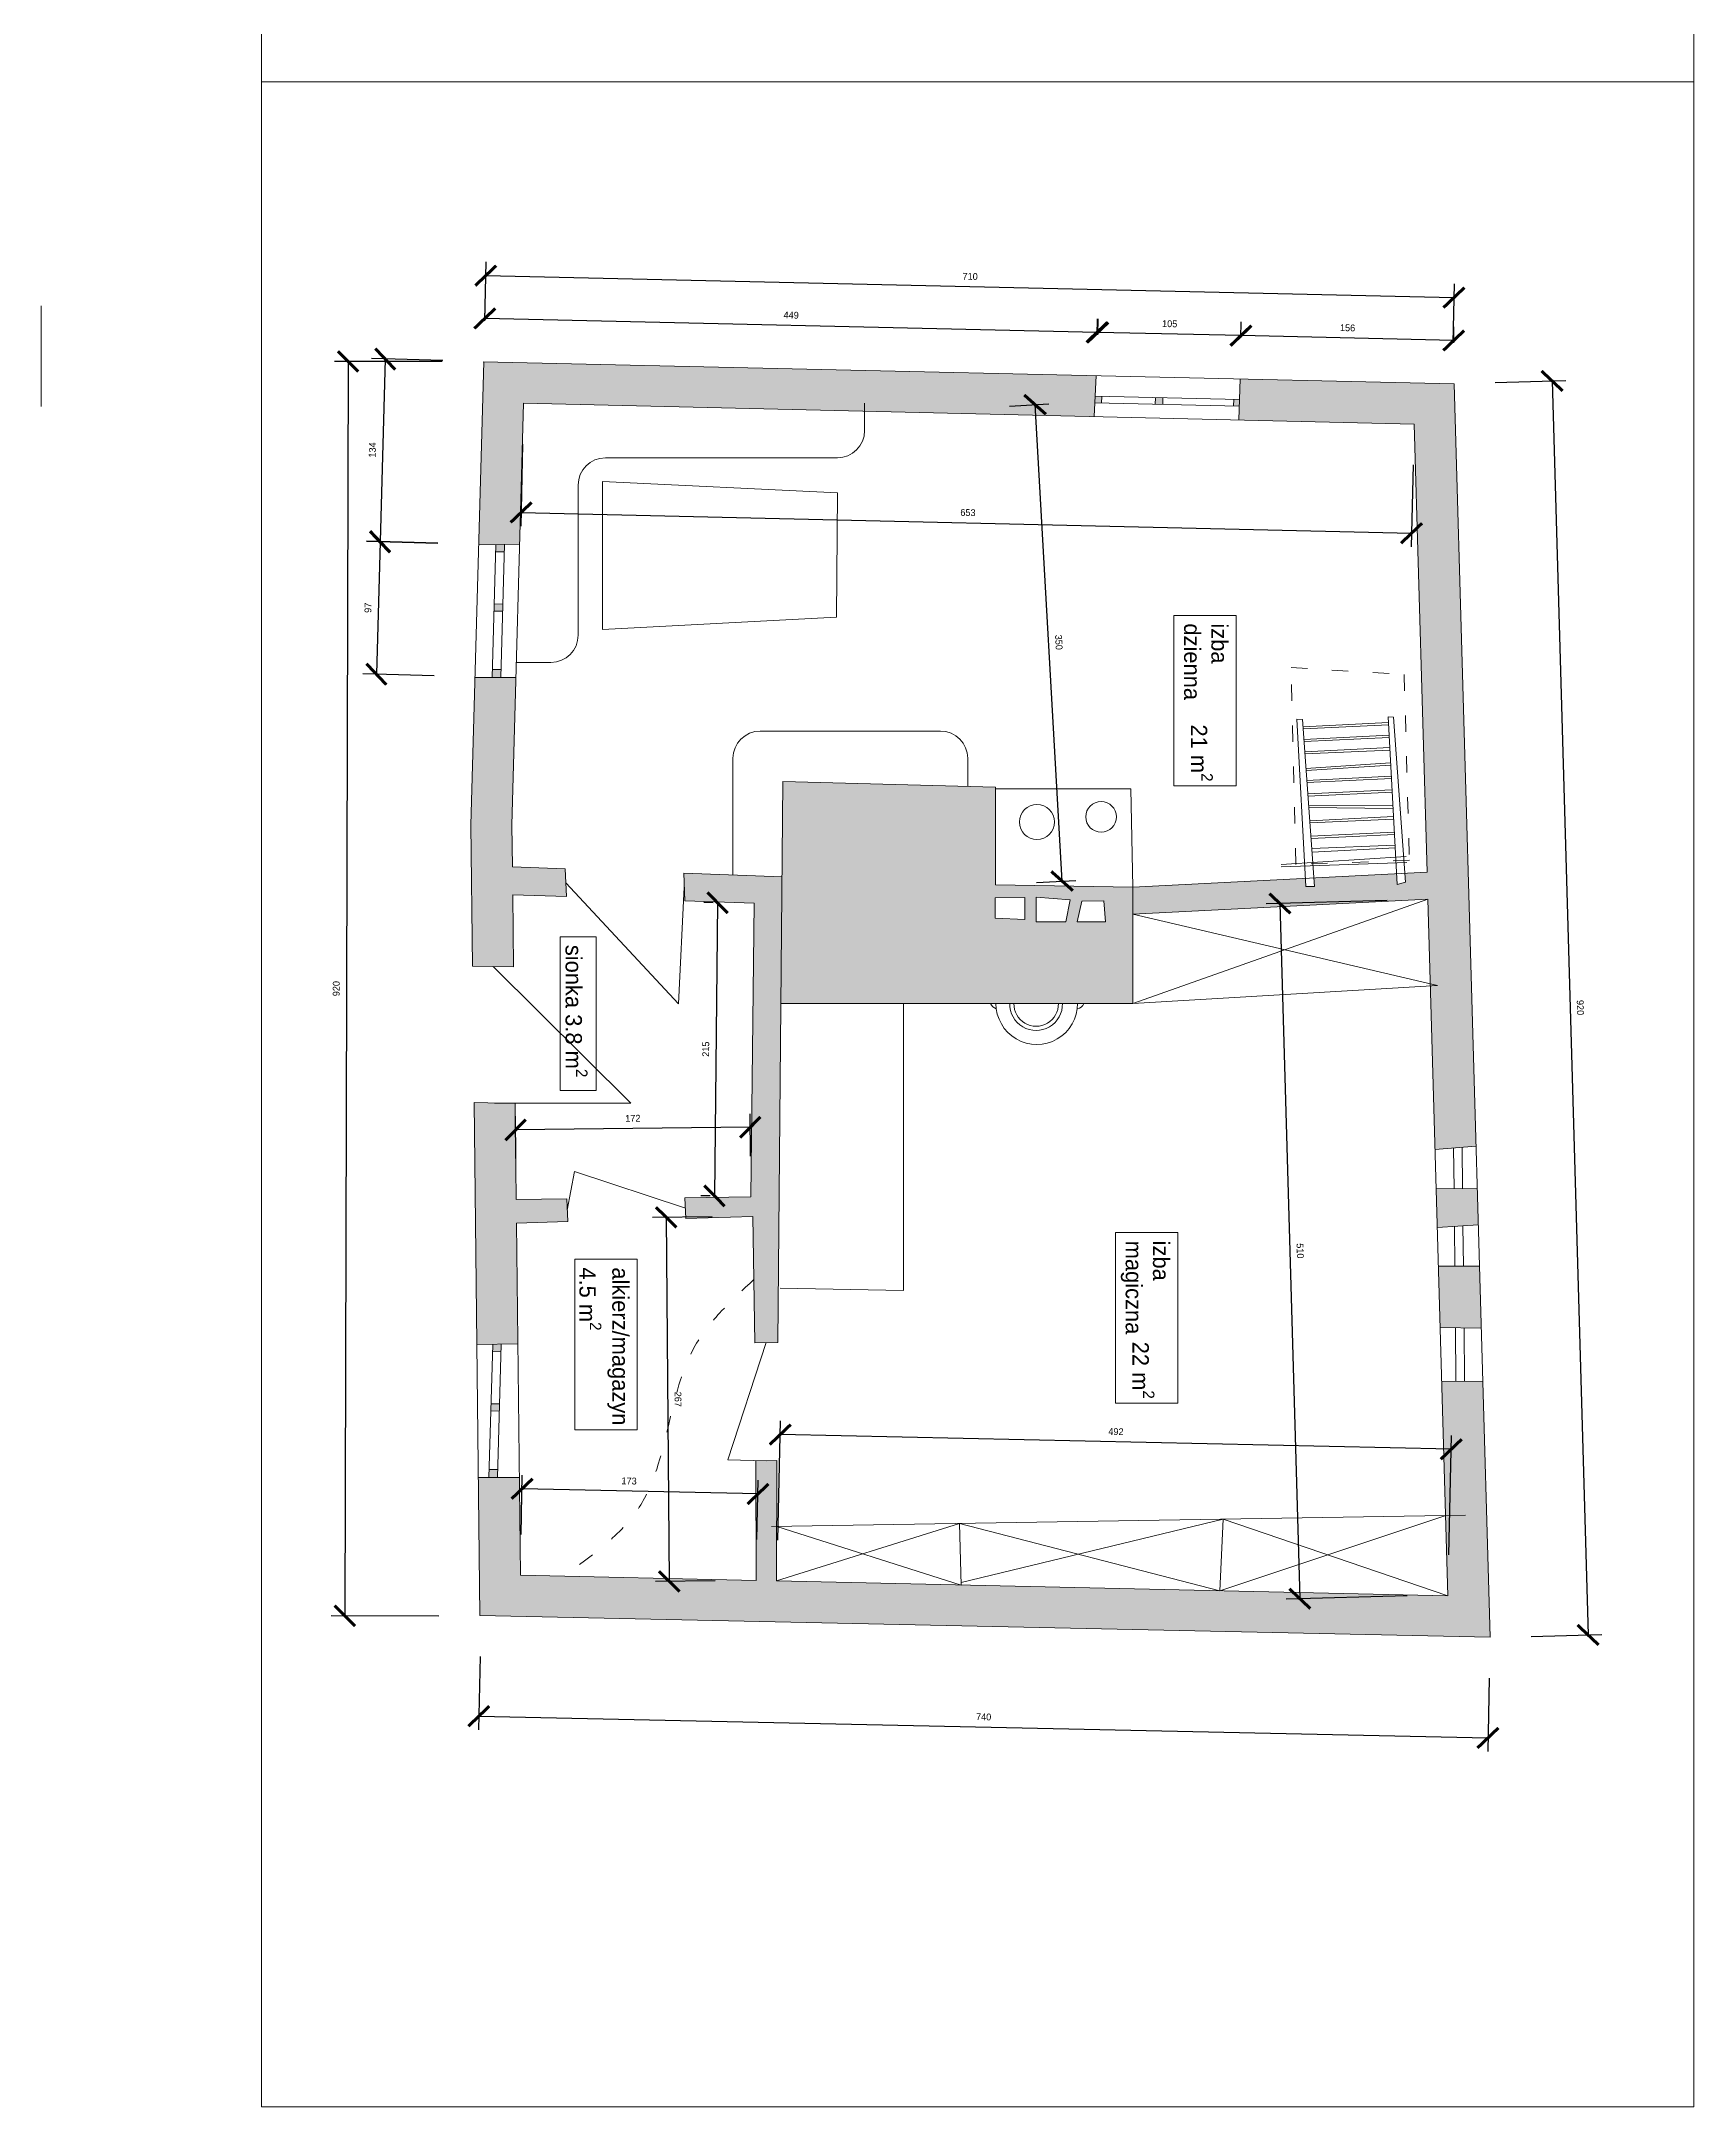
# Model space of a CAD drawing. Header units: centimetres. Extents: x 2280 to 32242, y -4577 to 2534.
# Drawn here: x 21777 to 22989, y -2079 to -564 of the extents above; entities that cross this region are included whole.
import ezdxf

# ---------------------------------------------------------------- set-up
doc = ezdxf.new("R2010")
doc.units = ezdxf.units.CM
doc.linetypes.add('ACAD_ISO03W100', pattern=[30, 12, -18])
doc.layers.get('0').update_dxf_attribs({"lineweight": 15})
for name, color, linetype, lineweight in [('dim', 40, 'Continuous', 0), ('drzwi', 82, 'Continuous', 15), ('obiekty', 22, 'Continuous', 5), ('przerywana', 7, 'ACAD_ISO03W100', 0)]:
    doc.layers.add(name, color=color, linetype=linetype, lineweight=lineweight)
doc.styles.get("Standard").update_dxf_attribs({"font": 'cdm.shx'})
doc.dimstyles.new('mojje', dxfattribs={"dimtxt": 5, "dimasz": 15, "dimexe": 10, "dimexo": 30, "dimgap": 5, "dimtad": 1, "dimtxsty": 'Standard', "dimblk": 'ARCHTICK', "dimcen": 0, "dimadec": 0, "dimazin": 0, "dimtfac": 1, "dimtmove": 0, "dimatfit": 3, "dimldrblk": 'NONE', "dimfxl": 1, "dimarcsym": 2})

# ---------------------------------------------------------------- blocks, each defined once
blk = doc.blocks.new('_ArchTick')
at = {"color": 0, "linetype": 'ByBlock', "const_width": 0.15}
blk.add_lwpolyline([(-0.5, -0.5), (0.5, 0.5)], dxfattribs=at)
blk = doc.blocks.new('*D59')
at = {"layer": 'Defpoints', "color": 0, "transparency": 16777216}
for p in [(22099.8, -1718.4), (22839.6, -1734.3), (22838, -1808.1)]:
    blk.add_point(p, dxfattribs=at)
at = {"layer": 'dim', "color": 0, "lineweight": -2, "transparency": 16777216}
for p, q in [((22099.1, -1748.4), (22098, -1802.2)), ((22838.9, -1764.3), (22837.8, -1818.1)), ((22098.2, -1792.2), (22838, -1808.1))]:
    blk.add_line(p, q, dxfattribs=at)
at = {"layer": 'dim', "color": 0, "lineweight": -2, "transparency": 16777216, "xscale": 15, "yscale": 15, "zscale": 15}
for p, rotation in [((22098.2, -1792.2), 178.770323792734), ((22838, -1808.1), 358.770323792734)]:
    blk.add_blockref('_ArchTick', p, dxfattribs=dict(at, rotation=rotation))
at = {"layer": 'dim', "color": 0, "transparency": 16777216, "insert": (22468.3, -1792.7), "char_height": 5, "attachment_point": 5, "rotation": 358.7703}
blk.add_mtext('740', dxfattribs=at)
blk = doc.blocks.new('_None')
blk = doc.blocks.new('*D60')
at = {"layer": 'Defpoints', "color": 0, "transparency": 16777216}
for p in [(22813.2, -815), (22839.6, -1734.6), (22911.4, -1732.6)]:
    blk.add_point(p, dxfattribs=at)
at = {"layer": 'dim', "color": 0, "lineweight": -2, "transparency": 16777216}
for p, q in [((22843.2, -814.1), (22895, -812.6)), ((22885, -812.9), (22911.4, -1732.6)), ((22869.6, -1733.8), (22921.4, -1732.3))]:
    blk.add_line(p, q, dxfattribs=at)
at = {"layer": 'dim', "color": 0, "lineweight": -2, "transparency": 16777216, "xscale": 15, "yscale": 15, "zscale": 15}
for p, rotation in [((22885, -812.9), 91.64641801373058), ((22911.4, -1732.6), 271.6464180137306)]:
    blk.add_blockref('_ArchTick', p, dxfattribs=dict(at, rotation=rotation))
at = {"layer": 'dim', "color": 0, "transparency": 16777216, "insert": (22905.7, -1272.5), "char_height": 5, "attachment_point": 5, "rotation": 271.6464}
blk.add_mtext('920', dxfattribs=at)
blk = doc.blocks.new('*D61')
at = {"layer": 'Defpoints', "color": 0, "transparency": 16777216}
for p in [(22813.1, -751.8), (22101.9, -798.9), (22811.7, -815)]:
    blk.add_point(p, dxfattribs=at)
at = {"layer": 'dim', "color": 0, "lineweight": -2, "transparency": 16777216}
for p, q in [((22102.6, -768.9), (22103.5, -725.7)), ((22103.3, -735.7), (22813.1, -751.8)), ((22812.4, -785), (22813.4, -741.8))]:
    blk.add_line(p, q, dxfattribs=at)
at = {"layer": 'dim', "color": 0, "lineweight": -2, "transparency": 16777216, "xscale": 15, "yscale": 15, "zscale": 15}
for p, rotation in [((22103.3, -735.7), 178.7009616615441), ((22813.1, -751.8), 358.7009616615441)]:
    blk.add_blockref('_ArchTick', p, dxfattribs=dict(at, rotation=rotation))
at = {"layer": 'dim', "color": 0, "transparency": 16777216, "insert": (22458.4, -736.3), "char_height": 5, "attachment_point": 5, "rotation": 358.701}
blk.add_mtext('710', dxfattribs=at)
blk = doc.blocks.new('*D62')
at = {"layer": 'Defpoints', "color": 0, "transparency": 16777216}
for p in [(22101.4, -798.9), (22000, -1718.6), (22099, -1718.9)]:
    blk.add_point(p, dxfattribs=at)
at = {"layer": 'dim', "color": 0, "lineweight": -2, "transparency": 16777216}
for p, q in [((22071.4, -798.8), (21992.4, -798.6)), ((22002.4, -798.6), (22000, -1718.6)), ((22069, -1718.8), (21990, -1718.6))]:
    blk.add_line(p, q, dxfattribs=at)
at = {"layer": 'dim', "color": 0, "lineweight": -2, "transparency": 16777216, "xscale": 15, "yscale": 15, "zscale": 15}
for p, rotation in [((22002.4, -798.6), 89.84894924486802), ((22000, -1718.6), 269.8489492448681)]:
    blk.add_blockref('_ArchTick', p, dxfattribs=dict(at, rotation=rotation))
at = {"layer": 'dim', "color": 0, "transparency": 16777216, "insert": (21993.7, -1258.6), "char_height": 5, "attachment_point": 5, "rotation": 89.8489}
blk.add_mtext('920', dxfattribs=at)
blk = doc.blocks.new('*D63')
at = {"layer": 'Defpoints', "color": 0, "transparency": 16777216}
for p in [(22101.9, -798.9), (22025.8, -930.8), (22098.2, -932.8)]:
    blk.add_point(p, dxfattribs=at)
at = {"layer": 'dim', "color": 0, "lineweight": -2, "transparency": 16777216}
for p, q in [((22071.9, -798), (22019.6, -796.6)), ((22029.6, -796.9), (22025.8, -930.8)), ((22068.2, -932), (22015.8, -930.5))]:
    blk.add_line(p, q, dxfattribs=at)
at = {"layer": 'dim', "color": 0, "lineweight": -2, "transparency": 16777216, "xscale": 15, "yscale": 15, "zscale": 15}
for p, rotation in [((22029.6, -796.9), 88.40983374009741), ((22025.8, -930.8), 268.4098337400974)]:
    blk.add_blockref('_ArchTick', p, dxfattribs=dict(at, rotation=rotation))
at = {"layer": 'dim', "color": 0, "transparency": 16777216, "insert": (22020.2, -863.6), "char_height": 5, "attachment_point": 5, "rotation": 88.4098}
blk.add_mtext('134', dxfattribs=at)
blk = doc.blocks.new('*D64')
at = {"layer": 'Defpoints', "color": 0, "transparency": 16777216}
for p in [(22098.2, -933), (22023.1, -1028), (22095.5, -1030)]:
    blk.add_point(p, dxfattribs=at)
at = {"layer": 'dim', "color": 0, "lineweight": -2, "transparency": 16777216}
for p, q in [((22068.2, -932.2), (22015.8, -930.8)), ((22025.8, -931), (22023.1, -1028)), ((22065.5, -1029.2), (22013.1, -1027.7))]:
    blk.add_line(p, q, dxfattribs=at)
at = {"layer": 'dim', "color": 0, "lineweight": -2, "transparency": 16777216, "xscale": 15, "yscale": 15, "zscale": 15}
for p, rotation in [((22025.8, -931), 88.40983374009731), ((22023.1, -1028), 268.4098337400973)]:
    blk.add_blockref('_ArchTick', p, dxfattribs=dict(at, rotation=rotation))
at = {"layer": 'dim', "color": 0, "transparency": 16777216, "insert": (22017, -979.3), "char_height": 5, "attachment_point": 5, "rotation": 88.4098}
blk.add_mtext('97', dxfattribs=at)
blk = doc.blocks.new('*D58')
at = {"layer": 'Defpoints', "color": 0, "transparency": 16777216}
for p in [(22656.9, -779.7), (22656.2, -811.4), (22812.2, -815)]:
    blk.add_point(p, dxfattribs=at)
at = {"layer": 'dim', "color": 0, "lineweight": -2, "transparency": 16777216}
for p, q in [((22656.9, -781.4), (22657.2, -769.7)), ((22812.9, -783.3), (22656.9, -779.7)), ((22812.9, -785), (22813.1, -773.3))]:
    blk.add_line(p, q, dxfattribs=at)
at = {"layer": 'dim', "color": 0, "lineweight": -2, "transparency": 16777216, "xscale": 15, "yscale": 15, "zscale": 15}
for p, rotation in [((22656.9, -779.7), 178.693457423684), ((22812.9, -783.3), 358.693457423684)]:
    blk.add_blockref('_ArchTick', p, dxfattribs=dict(at, rotation=rotation))
at = {"layer": 'dim', "color": 0, "transparency": 16777216, "insert": (22735.1, -774), "char_height": 5, "attachment_point": 5, "rotation": 358.6935}
blk.add_mtext('156', dxfattribs=at)
blk = doc.blocks.new('*D65')
at = {"layer": 'Defpoints', "color": 0, "transparency": 16777216}
for p in [(22552, -777.3), (22551.3, -809.1), (22656.3, -811.4)]:
    blk.add_point(p, dxfattribs=at)
at = {"layer": 'dim', "color": 0, "lineweight": -2, "transparency": 16777216}
for p, q in [((22552, -779.1), (22552.2, -767.3)), ((22656.9, -781.4), (22657.2, -769.7)), ((22657, -779.7), (22552, -777.3))]:
    blk.add_line(p, q, dxfattribs=at)
at = {"layer": 'dim', "color": 0, "lineweight": -2, "transparency": 16777216, "xscale": 15, "yscale": 15, "zscale": 15}
for p, rotation in [((22552, -777.3), 178.7017786297392), ((22657, -779.7), 358.7017786297392)]:
    blk.add_blockref('_ArchTick', p, dxfattribs=dict(at, rotation=rotation))
at = {"layer": 'dim', "color": 0, "transparency": 16777216, "insert": (22604.7, -771), "char_height": 5, "attachment_point": 5, "rotation": 358.7018}
blk.add_mtext('105', dxfattribs=at)
blk = doc.blocks.new('*D66')
at = {"layer": 'Defpoints', "color": 0, "transparency": 16777216}
for p in [(22102.6, -767.1), (22101.8, -798.9), (22550.7, -809)]:
    blk.add_point(p, dxfattribs=at)
at = {"layer": 'dim', "color": 0, "lineweight": -2, "transparency": 16777216}
for p, q in [((22102.5, -768.9), (22102.8, -757.1)), ((22551.4, -777.3), (22102.6, -767.1)), ((22551.4, -779.1), (22551.7, -767.3))]:
    blk.add_line(p, q, dxfattribs=at)
at = {"layer": 'dim', "color": 0, "lineweight": -2, "transparency": 16777216, "xscale": 15, "yscale": 15, "zscale": 15}
for p, rotation in [((22102.6, -767.1), 178.7017786297391), ((22551.4, -777.3), 358.7017786297391)]:
    blk.add_blockref('_ArchTick', p, dxfattribs=dict(at, rotation=rotation))
at = {"layer": 'dim', "color": 0, "transparency": 16777216, "insert": (22327.2, -764.7), "char_height": 5, "attachment_point": 5, "rotation": 358.7018}
blk.add_mtext('449', dxfattribs=at)
blk = doc.blocks.new('*D67')
at = {"layer": 'Defpoints', "color": 0, "transparency": 16777216}
for p in [(22794, -1193.1), (22700.1, -1706), (22808.7, -1702.9)]:
    blk.add_point(p, dxfattribs=at)
at = {"layer": 'dim', "color": 0, "lineweight": -2, "transparency": 16777216}
for p, q in [((22764, -1194), (22675.5, -1196.5)), ((22685.5, -1196.2), (22700.1, -1706)), ((22778.7, -1703.8), (22690.1, -1706.3))]:
    blk.add_line(p, q, dxfattribs=at)
at = {"layer": 'dim', "color": 0, "lineweight": -2, "transparency": 16777216, "xscale": 15, "yscale": 15, "zscale": 15}
for p, rotation in [((22685.5, -1196.2), 91.64641801373014), ((22700.1, -1706), 271.6464180137301)]:
    blk.add_blockref('_ArchTick', p, dxfattribs=dict(at, rotation=rotation))
at = {"layer": 'dim', "color": 0, "transparency": 16777216, "insert": (22700.3, -1450.9), "char_height": 5, "attachment_point": 5, "rotation": 271.6464}
blk.add_mtext('510', dxfattribs=at)
blk = doc.blocks.new('*D68')
at = {"layer": 'Defpoints', "color": 0, "transparency": 16777216}
for p in [(22319.2, -1585.6), (22316.8, -1693), (22808.7, -1703.8)]:
    blk.add_point(p, dxfattribs=at)
at = {"layer": 'dim', "color": 0, "lineweight": -2, "transparency": 16777216}
for p, q in [((22317.5, -1663), (22319.4, -1575.6)), ((22811.1, -1596.4), (22319.2, -1585.6)), ((22809.4, -1673.8), (22811.3, -1586.4))]:
    blk.add_line(p, q, dxfattribs=at)
at = {"layer": 'dim', "color": 0, "lineweight": -2, "transparency": 16777216, "xscale": 15, "yscale": 15, "zscale": 15}
for p, rotation in [((22319.2, -1585.6), 178.7400585397028), ((22811.1, -1596.4), 358.7400585397028)]:
    blk.add_blockref('_ArchTick', p, dxfattribs=dict(at, rotation=rotation))
at = {"layer": 'dim', "color": 0, "transparency": 16777216, "insert": (22565.3, -1583.5), "char_height": 5, "attachment_point": 5, "rotation": 358.7401}
blk.add_mtext('492', dxfattribs=at)
blk = doc.blocks.new('*D69')
at = {"layer": 'Defpoints', "color": 0, "transparency": 16777216}
for p in [(22299.2, -1425.8), (22237.8, -1693.3), (22301.5, -1692.8)]:
    blk.add_point(p, dxfattribs=at)
at = {"layer": 'dim', "color": 0, "lineweight": -2, "transparency": 16777216}
for p, q in [((22269.2, -1426), (22225.6, -1426.4)), ((22235.6, -1426.3), (22237.8, -1693.3)), ((22271.5, -1693), (22227.8, -1693.4))]:
    blk.add_line(p, q, dxfattribs=at)
at = {"layer": 'dim', "color": 0, "lineweight": -2, "transparency": 16777216, "xscale": 15, "yscale": 15, "zscale": 15}
for p, rotation in [((22235.6, -1426.3), 90.48833459421634), ((22237.8, -1693.3), 270.4883345942164)]:
    blk.add_blockref('_ArchTick', p, dxfattribs=dict(at, rotation=rotation))
at = {"layer": 'dim', "color": 0, "transparency": 16777216, "insert": (22244.2, -1559.8), "char_height": 5, "attachment_point": 5, "rotation": 270.4883}
blk.add_mtext('267', dxfattribs=at)
blk = doc.blocks.new('*D70')
at = {"layer": 'Defpoints', "color": 0, "transparency": 16777216}
for p in [(22129.9, -1625.4), (22128.5, -1688.9), (22301.5, -1692.7)]:
    blk.add_point(p, dxfattribs=at)
at = {"layer": 'dim', "color": 0, "lineweight": -2, "transparency": 16777216}
for p, q in [((22129.2, -1658.9), (22130.1, -1615.4)), ((22302.1, -1662.7), (22303.1, -1619.2)), ((22302.9, -1629.2), (22129.9, -1625.4))]:
    blk.add_line(p, q, dxfattribs=at)
at = {"layer": 'dim', "color": 0, "lineweight": -2, "transparency": 16777216, "xscale": 15, "yscale": 15, "zscale": 15}
for p, rotation in [((22129.9, -1625.4), 178.740058539702), ((22302.9, -1629.2), 358.740058539702)]:
    blk.add_blockref('_ArchTick', p, dxfattribs=dict(at, rotation=rotation))
at = {"layer": 'dim', "color": 0, "transparency": 16777216, "insert": (22208.4, -1619.7), "char_height": 5, "attachment_point": 5, "rotation": 358.7401}
blk.add_mtext('173', dxfattribs=at)
blk = doc.blocks.new('*D71')
at = {"layer": 'Defpoints', "color": 0, "transparency": 16777216}
for p in [(22300, -1195.9), (22271, -1410.6), (22297.7, -1410.9)]:
    blk.add_point(p, dxfattribs=at)
at = {"layer": 'dim', "color": 0, "lineweight": -2, "transparency": 16777216}
for p, q in [((22270, -1195.6), (22263.2, -1195.5)), ((22273.2, -1195.6), (22271, -1410.6)), ((22267.7, -1410.6), (22261, -1410.5))]:
    blk.add_line(p, q, dxfattribs=at)
at = {"layer": 'dim', "color": 0, "lineweight": -2, "transparency": 16777216, "xscale": 15, "yscale": 15, "zscale": 15}
for p, rotation in [((22273.2, -1195.6), 89.4040303090683), ((22271, -1410.6), 269.4040303090683)]:
    blk.add_blockref('_ArchTick', p, dxfattribs=dict(at, rotation=rotation))
at = {"layer": 'dim', "color": 0, "transparency": 16777216, "insert": (22264.6, -1303), "char_height": 5, "attachment_point": 5, "rotation": 89.404}
blk.add_mtext('215', dxfattribs=at)
blk = doc.blocks.new('*D72')
at = {"layer": 'Defpoints', "color": 0, "transparency": 16777216}
for p in [(22125.2, -1362.2), (22125.7, -1413.3), (22297.7, -1411.4)]:
    blk.add_point(p, dxfattribs=at)
at = {"layer": 'dim', "color": 0, "lineweight": -2, "transparency": 16777216}
for p, q in [((22125.4, -1383.3), (22125.1, -1352.2)), ((22297.2, -1360.3), (22125.2, -1362.2)), ((22297.4, -1381.4), (22297.1, -1350.3))]:
    blk.add_line(p, q, dxfattribs=at)
at = {"layer": 'dim', "color": 0, "lineweight": -2, "transparency": 16777216, "xscale": 15, "yscale": 15, "zscale": 15}
for p, rotation in [((22125.2, -1362.2), 180.6201322677377), ((22297.2, -1360.3), 0.6201322677377075)]:
    blk.add_blockref('_ArchTick', p, dxfattribs=dict(at, rotation=rotation))
at = {"layer": 'dim', "color": 0, "transparency": 16777216, "insert": (22211.1, -1353.7), "char_height": 5, "attachment_point": 5, "rotation": 0.6201}
blk.add_mtext('172', dxfattribs=at)
blk = doc.blocks.new('*D73')
at = {"layer": 'Defpoints', "color": 0, "transparency": 16777216}
for p in [(22131, -829.3), (22783.9, -844.5), (22782, -924.6)]:
    blk.add_point(p, dxfattribs=at)
at = {"layer": 'dim', "color": 0, "lineweight": -2, "transparency": 16777216}
for p, q in [((22130.3, -859.3), (22128.9, -919.4)), ((22783.2, -874.5), (22781.8, -934.6)), ((22129.2, -909.4), (22782, -924.6))]:
    blk.add_line(p, q, dxfattribs=at)
at = {"layer": 'dim', "color": 0, "lineweight": -2, "transparency": 16777216, "xscale": 15, "yscale": 15, "zscale": 15}
for p, rotation in [((22129.2, -909.4), 178.6671398141225), ((22782, -924.6), 358.6671398141224)]:
    blk.add_blockref('_ArchTick', p, dxfattribs=dict(at, rotation=rotation))
at = {"layer": 'dim', "color": 0, "transparency": 16777216, "insert": (22456.8, -909.5), "char_height": 5, "attachment_point": 5, "rotation": 358.6671}
blk.add_mtext('653', dxfattribs=at)
blk = doc.blocks.new('*D74')
at = {"layer": 'Defpoints', "color": 0, "transparency": 16777216}
for p in [(22457.3, -833.1), (22506, -830.3), (22477.1, -1182.5)]:
    blk.add_point(p, dxfattribs=at)
at = {"layer": 'dim', "color": 0, "lineweight": -2, "transparency": 16777216}
for p, q in [((22487.3, -831.4), (22516, -829.7)), ((22525.8, -1179.7), (22506, -830.3)), ((22507, -1180.8), (22535.8, -1179.2))]:
    blk.add_line(p, q, dxfattribs=at)
at = {"layer": 'dim', "color": 0, "lineweight": -2, "transparency": 16777216, "xscale": 15, "yscale": 15, "zscale": 15}
for p, rotation in [((22506, -830.3), 93.241028192498), ((22525.8, -1179.7), 273.241028192498)]:
    blk.add_blockref('_ArchTick', p, dxfattribs=dict(at, rotation=rotation))
at = {"layer": 'dim', "color": 0, "transparency": 16777216, "insert": (22523.4, -1004.6), "char_height": 5, "attachment_point": 5, "rotation": 273.241}
blk.add_mtext('350', dxfattribs=at)

msp = doc.modelspace()

# ---------------------------------------------------------------- hatches: boundary and pattern name
h = msp.add_hatch(color=256)
h.dxf.hatch_style = 1
h.paths.add_polyline_path([(22128.176, -932.601), (22131.043, -829.341), (22549.424, -839.076), (22550.729, -809.047), (22101.877, -798.875), (22098.152, -933.05)])
h.paths.add_polyline_path([(22123.63, -1242.71), (22123.032, -1189.782), (22162.444, -1191.141), (22161.592, -1170.808), (22122.802, -1169.371), (22122.455, -1138.699), (22125.46, -1030.444), (22095.449, -1030.444), (22092.45, -1138.453), (22093.622, -1242.168)])
h.paths.add_polyline_path([(22317.386, -1518.094), (22320.381, -1176.694), (22248.436, -1174.027), (22249.279, -1194.135), (22299.979, -1195.883), (22297.737, -1411.411), (22249.355, -1411.935), (22249.991, -1427.119), (22299.2, -1425.784), (22300.511, -1518.29)])
h.paths.add_polyline_path([(22126.755, -1519.193), (22125.753, -1430.489), (22163.381, -1429.469), (22162.685, -1412.873), (22125.558, -1413.275), (22124.761, -1342.747), (22094.753, -1342.205), (22096.759, -1519.641)])
h.paths.add_polyline_path([(22839.593, -1734.298), (22834.193, -1546.442), (22804.187, -1546.651), (22808.704, -1703.823), (22316.468, -1692.997), (22316.686, -1604.741), (22301.249, -1604.92), (22301.474, -1692.668), (22128.673, -1688.867), (22127.861, -1617.031), (22097.859, -1617.031), (22099.005, -1718.418)])
h.paths.add_polyline_path([(22829.241, -1374.15), (22813.169, -814.995), (22656.254, -811.439), (22655.3, -841.539), (22784.006, -844.534), (22793.45, -1173.107), (22777.108, -1173.94), (22777.593, -1180.616), (22771.383, -1182.167), (22770.957, -1174.253), (22710.364, -1177.342), (22710.823, -1183.743), (22704.613, -1183.743), (22704.285, -1177.652), (22577.59, -1184.11), (22577.59, -1204.084), (22794.025, -1193.104), (22799.299, -1376.596)])
h.paths.add_polyline_path([(22830.896, -1431.73), (22830.133, -1405.192), (22800.131, -1405.533), (22800.94, -1433.685)])
h.paths.add_polyline_path([(22833.076, -1507.572), (22831.772, -1462.194), (22801.759, -1462.194), (22803.047, -1507.005)])
h = msp.add_hatch(color=256)
h.dxf.hatch_style = 1
h.paths.add_polyline_path([(22409.654, -1269.466), (22577.59, -1269.466), (22577.59, -1184.11), (22477.093, -1182.503), (22477.093, -1110.75), (22320.994, -1106.755), (22319.567, -1269.466)])
h.paths.add_polyline_path([(22476.638, -1192.074), (22498.534, -1191.77), (22498.534, -1207.9), (22476.638, -1206.987)], flags=16)
h.paths.add_polyline_path([(22506.745, -1191.465), (22531.683, -1193.596), (22528.641, -1209.727), (22506.745, -1209.727)], flags=16)
h.paths.add_polyline_path([(22536.853, -1209.727), (22540.198, -1194.509), (22556.316, -1194.205), (22557.532, -1209.727)], flags=16)
h.paths.add_polyline_path([(22655.618, -831.485), (22655.777, -826.489), (22651.633, -826.394), (22651.416, -831.39)])
h.paths.add_polyline_path([(22599.556, -830.218), (22599.774, -825.203), (22594.372, -825.079), (22594.154, -830.096)])
h.paths.add_polyline_path([(22554.611, -829.203), (22554.83, -824.171), (22550.076, -824.061), (22549.858, -829.095)])
h.paths.add_polyline_path([(22116.848, -938.218), (22116.999, -932.768), (22110.717, -932.862), (22110.565, -938.312)])
h.paths.add_polyline_path([(22115.641, -981.697), (22115.786, -976.47), (22109.503, -976.563), (22109.358, -981.791)])
h.paths.add_polyline_path([(22114.287, -1030.444), (22114.451, -1024.564), (22108.168, -1024.658), (22108.008, -1030.444)])
h.paths.add_polyline_path([(22114.495, -1524.824), (22114.646, -1519.374), (22108.364, -1519.468), (22108.213, -1524.918)])
h.paths.add_polyline_path([(22113.288, -1568.303), (22113.433, -1563.076), (22107.151, -1563.169), (22107.006, -1568.397)])
h.paths.add_polyline_path([(22111.935, -1617.031), (22112.098, -1611.17), (22105.816, -1611.264), (22105.656, -1617.031)])

# ---------------------------------------------------------------- linework, layer by layer
for p, q in [((22550.729, -809.047), (22549.424, -839.076)), ((22656.254, -811.439), (22655.3, -841.539)), ((22128.176, -932.601), (22098.152, -933.05)), ((22125.46, -1030.444), (22095.449, -1030.444)), ((22320.994, -1106.755), (22317.386, -1518.094)), ((22320.994, -1106.755), (22477.093, -1110.75)), ((22477.093, -1110.75), (22477.093, -1182.503)), ((22122.802, -1169.371), (22161.592, -1170.808)), ((22248.436, -1174.027), (22320.642, -1176.704)), ((22771.383, -1182.167), (22777.593, -1180.616)), ((22162.444, -1191.141), (22123.032, -1189.782)), ((22299.979, -1195.883), (22249.279, -1194.135)), ((22297.737, -1411.411), (22299.979, -1195.883)), ((22476.638, -1192.074), (22498.534, -1191.77)), ((22476.638, -1206.987), (22476.638, -1192.074)), ((22477.093, -1182.503), (22577.59, -1184.11)), ((22498.534, -1191.77), (22498.534, -1207.9)), ((22531.683, -1193.596), (22506.745, -1191.465)), ((22506.745, -1191.465), (22506.745, -1209.727)), ((22528.641, -1209.727), (22531.683, -1193.596)), ((22540.198, -1194.509), (22536.853, -1209.727)), ((22556.316, -1194.205), (22540.198, -1194.509)), ((22557.532, -1209.727), (22556.316, -1194.205)), ((22577.59, -1184.11), (22577.59, -1269.466)), ((22577.59, -1204.084), (22794.025, -1193.104)), ((22704.613, -1183.743), (22710.823, -1183.743)), ((22498.534, -1207.9), (22476.638, -1206.987)), ((22506.745, -1209.727), (22528.641, -1209.727)), ((22536.853, -1209.727), (22557.532, -1209.727)), ((22409.654, -1269.466), (22319.752, -1269.466)), ((22577.59, -1269.466), (22409.654, -1269.466)), ((22829.241, -1374.15), (22799.299, -1376.596)), ((22830.133, -1405.192), (22800.131, -1405.533)), ((22125.558, -1413.275), (22162.685, -1412.873)), ((22125.753, -1430.489), (22163.381, -1429.469)), ((22249.991, -1427.119), (22299.2, -1425.784)), ((22299.2, -1425.784), (22300.511, -1518.29)), ((22830.896, -1431.73), (22800.94, -1433.685)), ((22831.772, -1462.194), (22801.759, -1462.194)), ((22833.076, -1507.572), (22803.047, -1507.005)), ((22126.755, -1519.193), (22096.759, -1519.641)), ((22834.193, -1546.442), (22804.187, -1546.651)), ((22301.249, -1604.92), (22301.474, -1692.668)), ((22316.686, -1604.741), (22316.468, -1692.997)), ((22127.861, -1617.031), (22097.859, -1617.031))]:
    msp.add_line(p, q)
for points in [[(22162.444, -1191.141), (22161.592, -1170.808)], [(22248.436, -1174.027), (22249.279, -1194.135)], [(22123.032, -1189.782), (22123.63, -1242.71)], [(22093.622, -1242.168), (22123.63, -1242.71)], [(22124.761, -1342.747), (22094.753, -1342.205)], [(22124.761, -1342.747), (22125.558, -1413.275)], [(22163.381, -1429.469), (22162.685, -1412.873)], [(22300.511, -1518.29), (22317.386, -1518.094)], [(22316.686, -1604.741), (22301.249, -1604.92)]]:
    msp.add_lwpolyline(points)
at = {"layer": 'dim'}
for p, q in [((22577.59, -1269.466), (22794.025, -1193.104)), ((22800.978, -1256.286), (22577.59, -1204.084)), ((22577.59, -1269.466), (22800.978, -1256.286))]:
    msp.add_line(p, q, dxfattribs=at)
for points in [[(22653.5, -984.844), (22653.5, -1109.966), (22607.824, -1109.966), (22607.824, -984.844)], [(22184.138, -1220.568), (22184.138, -1333.263), (22157.872, -1333.263), (22157.872, -1220.568)], [(22610.678, -1437.541), (22610.678, -1562.663), (22565.002, -1562.663), (22565.002, -1437.541)], [(22214.304, -1457.102), (22214.304, -1582.224), (22168.629, -1582.224), (22168.629, -1457.102)]]:
    msp.add_lwpolyline(points, close=True, dxfattribs=at)
at = {"layer": 'drzwi'}
for p, q in [((22655.618, -831.485), (22549.858, -829.095)), ((22655.777, -826.489), (22550.076, -824.061)), ((22554.83, -824.171), (22554.611, -829.203)), ((22594.372, -825.079), (22594.154, -830.096)), ((22599.774, -825.203), (22599.556, -830.218)), ((22651.633, -826.394), (22651.416, -831.39)), ((22116.848, -938.218), (22110.565, -938.312)), ((22115.641, -981.697), (22109.358, -981.791)), ((22115.786, -976.47), (22109.503, -976.563)), ((22114.451, -1024.564), (22108.168, -1024.658)), ((22244.519, -1269.699), (22162.018, -1180.975)), ((22248.857, -1184.081), (22244.519, -1269.699)), ((22209.654, -1342.476), (22108.626, -1242.439)), ((22109.757, -1342.476), (22209.654, -1342.476)), ((22168.313, -1392.82), (22163.033, -1421.171)), ((22249.673, -1419.527), (22168.313, -1392.82)), ((22249.355, -1411.935), (22297.737, -1411.411)), ((22114.495, -1524.824), (22108.213, -1524.918)), ((22308.949, -1518.192), (22280.822, -1604.071)), ((22113.288, -1568.303), (22107.006, -1568.397)), ((22113.433, -1563.076), (22107.151, -1563.169)), ((22280.822, -1604.071), (22308.968, -1604.83)), ((22112.098, -1611.17), (22105.816, -1611.264))]:
    msp.add_line(p, q, dxfattribs=at)
for points in [[(22988.824, 891.442), (22988.824, -593.558), (21938.824, -593.558), (21938.824, 891.442)], [(22988.824, -593.558), (22988.824, -2078.558), (21938.824, -2078.558), (21938.824, -593.558)]]:
    msp.add_lwpolyline(points, close=True, dxfattribs=at)
for points in [[(22110.717, -932.862), (22108.008, -1030.444)], [(22116.999, -932.768), (22114.287, -1030.444)], [(22812.832, -1375.49), (22813.138, -1405.385)], [(22819.104, -1374.978), (22819.414, -1405.313)], [(22249.355, -1411.935), (22249.991, -1427.119)], [(22813.418, -1432.871), (22813.718, -1462.194)], [(22819.692, -1432.462), (22819.996, -1462.194)], [(22814.178, -1507.215), (22814.581, -1546.578)], [(22820.457, -1507.334), (22820.858, -1546.535)], [(22108.364, -1519.468), (22105.656, -1617.031)], [(22114.646, -1519.374), (22111.935, -1617.031)]]:
    msp.add_lwpolyline(points, dxfattribs=at)
at = {"layer": 'obiekty'}
for p, q in [((21777.478, -757.864), (21777.478, -831.788)), ((22381.043, -829.341), (22381.043, -849.341)), ((22361.043, -869.341), (22191.043, -869.341)), ((22171.043, -889.341), (22171.043, -999.341)), ((22361.126, -894.882), (22188.922, -886.711)), ((22188.922, -886.711), (22188.922, -995.165)), ((22360.383, -986.251), (22361.126, -894.882)), ((22188.922, -995.165), (22360.383, -986.251)), ((22151.043, -1019.341), (22125.46, -1019.341)), ((22768.797, -1059.567), (22764.767, -1059.291)), ((22764.767, -1059.291), (22771.383, -1182.167)), ((22777.593, -1180.616), (22768.797, -1059.567)), ((22304.539, -1069.699), (22436.646, -1069.699)), ((22702.027, -1061.143), (22697.997, -1060.867)), ((22697.997, -1060.867), (22704.613, -1183.743)), ((22710.823, -1183.743), (22702.027, -1061.143)), ((22764.992, -1063.469), (22702.417, -1066.585)), ((22702.528, -1068.13), (22765.089, -1065.256)), ((22765.49, -1072.72), (22703.08, -1075.827)), ((22703.191, -1077.377), (22765.587, -1074.51)), ((22284.539, -1175.365), (22284.539, -1089.699)), ((22456.646, -1089.699), (22456.646, -1110.227)), ((22765.981, -1081.839), (22703.734, -1084.938)), ((22703.845, -1086.486), (22766.078, -1083.627)), ((22766.578, -1092.928), (22704.605, -1097.085)), ((22704.717, -1098.636), (22766.675, -1094.719)), ((22767.109, -1102.788), (22705.236, -1105.869)), ((22705.347, -1107.424), (22767.206, -1104.582)), ((22576.173, -1111.962), (22477.093, -1111.962)), ((22577.59, -1184.11), (22576.173, -1111.962)), ((22767.645, -1112.733), (22705.949, -1115.805)), ((22706.06, -1117.357), (22767.741, -1114.524)), ((22768.286, -1124.654), (22706.551, -1124.205)), ((22706.663, -1125.764), (22768.383, -1126.45)), ((22768.708, -1132.484), (22707.364, -1135.538)), ((22707.476, -1137.096), (22768.805, -1134.278)), ((22769.319, -1143.84), (22708.179, -1146.884)), ((22708.29, -1148.439), (22769.416, -1145.631)), ((22778.013, -1161.657), (22686.294, -1167.684)), ((22686.469, -1169.204), (22778.519, -1166.09)), ((22769.835, -1153.423), (22708.828, -1155.932)), ((22709.022, -1158.633), (22769.945, -1155.453)), ((22577.59, -1184.11), (22793.45, -1173.107)), ((22409.654, -1269.466), (22409.654, -1480.009)), ((22409.654, -1480.009), (22319.19, -1478.164)), ((22312.819, -1653.164), (22821.635, -1644.812)), ((22450.661, -1650.902), (22316.468, -1692.997)), ((22450.661, -1650.902), (22451.831, -1695.975)), ((22450.661, -1650.902), (22641.497, -1700.146)), ((22644.001, -1647.728), (22451.785, -1694.203)), ((22807.015, -1645.052), (22641.497, -1700.146)), ((22644.001, -1647.728), (22641.497, -1700.146)), ((22808.704, -1703.823), (22644.001, -1647.728)), ((22316.577, -1653.103), (22451.831, -1695.975))]:
    msp.add_line(p, q, dxfattribs=at)
for points in [[(22101.877, -798.865), (22092.45, -1138.453), (22093.622, -1242.168)], [(22094.753, -1342.205), (22099.005, -1718.418), (22839.593, -1734.298), (22813.169, -814.995), (22101.43, -798.865)], [(22793.45, -1173.107), (22784.006, -844.534), (22131.043, -829.341), (22122.455, -1138.699), (22122.802, -1169.371)], [(22316.468, -1692.997), (22808.704, -1703.823), (22794.025, -1193.104)], [(22125.753, -1430.489), (22128.673, -1688.867), (22301.474, -1692.668)]]:
    msp.add_lwpolyline(points, dxfattribs=at)
for centre, radius in [((22507.332, -1136.361), 12.847), ((22554.401, -1132.614), 11.241)]:
    msp.add_circle(centre, radius, dxfattribs=at)
for centre, radius, start, end in [((22361.043, -849.341), 20, 270, 0), ((22191.043, -889.341), 20, 90, 180), ((22151.043, -999.341), 20, 270, 0), ((22304.539, -1089.699), 20, 90, 180), ((22436.646, -1089.699), 20, 0, 90), ((22479.269, -1267.119), 6.448, 201.345553, 254.705254), ((22507.237, -1269.684), 29.893, 179.583237, 0.416763), ((22506.775, -1269.959), 19.29, 178.536198, 1.463802), ((22506.775, -1269.959), 16.29, 178.266539, 1.733461), ((22535.722, -1267.119), 6.448, 280.433563, 338.654447)]:
    msp.add_arc(centre, radius, start, end, dxfattribs=at)
at = {"layer": 'przerywana'}
msp.add_lwpolyline([(22776.59, -1028.187), (22780.451, -1164.399), (22697.202, -1167.594), (22693.661, -1023.166)], close=True, dxfattribs=at)
msp.add_spline([(22299.855, -1472.037), (22256.889, -1520.405), (22215.879, -1638.797), (22159.721, -1689.55)], degree=3, dxfattribs=at)

# ---------------------------------------------------------------- texts
at = {"layer": 'dim', "char_height": 12, "attachment_point": 1, "rotation": 270}
for s, width, insert in [('{\\Fcdm_nc|c238;izba dzienna}', 84.70263, (22647.236, -990.747)), ('\\A1;{\\Fcdm_nc|c238;21 m\\H0.7x;\\S2^ ;}', 84.70263, (22636.295, -1064.836)), ('\\A1;{\\Fcdm_nc|c238;sionka 3.8 m\\H0.7x;\\S2^ ;}', 118.74812, (22177.874, -1226.471)), ('{\\Fcdm_nc|c238;izba magiczna}', 84.70263, (22604.413, -1443.444)), ('\\A1;{\\Fcdm_nc|c238;alkierz/magazyn\\P4.5 m\\H0.7x;\\S2^ ;}', 84.70263, (22208.04, -1463.005)), ('\\A1;{\\Fcdm_nc|c238;22 m\\H0.7x;\\S2^ ;}', 84.70263, (22593.473, -1517.533))]:
    msp.add_mtext_dynamic_manual_height_columns(s, width=width, gutter_width=12.5, heights=[0], dxfattribs=dict(at, insert=insert))

# ---------------------------------------------------------------- dimensions: what is measured, and where the dimension line sits
at = {"layer": 'dim'}
for p1, p2, distance, picture, middle in [((22101.877, -798.865), (22811.695, -814.961), 63.16, '*D61', (22458.388, -736.271)), ((22550.729, -809.047), (22101.844, -798.875), -31.749, '*D66', (22327.175, -764.722)), ((22656.254, -811.439), (22551.281, -809.06), -31.749, '*D65', (22604.657, -771.01)), ((22812.169, -814.995), (22656.209, -811.438), -31.749, '*D58', (22735.084, -773.977)), ((22101.43, -798.865), (22099.004, -1718.862), -99.046, '*D62', (21993.671, -1258.583)), ((22101.877, -798.865), (22098.159, -932.814), -72.352, '*D63', (22020.197, -863.623)), ((22813.169, -814.995), (22839.602, -1734.615), 71.832, '*D60', (22905.684, -1272.525)), ((22477.093, -1182.503), (22457.305, -833.062), -48.758, '*D74', (22523.367, -1004.602)), ((22098.152, -933.05), (22095.461, -1030.012), -72.352, '*D64', (22016.985, -979.315)), ((22299.979, -1195.883), (22297.743, -1410.871), -26.769, '*D71', (22264.593, -1303.02)), ((22794.025, -1193.104), (22808.678, -1702.893), -108.608, '*D67', (22700.285, -1450.903)), ((22297.737, -1411.411), (22125.747, -1413.273), -51.113, '*D72', (22211.108, -1353.733)), ((22299.2, -1425.784), (22301.475, -1692.774), -63.639, '*D69', (22244.2, -1559.758)), ((22808.704, -1703.823), (22316.823, -1693.005), -107.446, '*D68', (22565.291, -1583.496)), ((22099.765, -1718.418), (22839.593, -1734.298), -73.838, '*D59', (22468.255, -1792.68))]:
    dim = msp.add_aligned_dim(p1=p1, p2=p2, distance=distance, dimstyle='mojje', dxfattribs=at)
    dim.commit()
    dim.dimension.update_dxf_attribs({"geometry": picture, "text_midpoint": middle})
for base, p1, p2, angle, picture, middle in [((22782.004, -924.557), (22131.043, -829.341), (22783.866, -844.53), 358.66714, '*D73', (22456.577, -916.986)), ((22129.911, -1625.427), (22301.474, -1692.668), (22128.516, -1688.864), 178.740059, '*D70', (22208.271, -1627.15))]:
    dim = msp.add_linear_dim(base=base, p1=p1, p2=p2, angle=angle, dimstyle='mojje', dxfattribs=at)
    dim.commit()
    dim.dimension.update_dxf_attribs({"geometry": picture, "text_midpoint": middle, "dimtype": 161})

doc.saveas('drawing.dxf')
